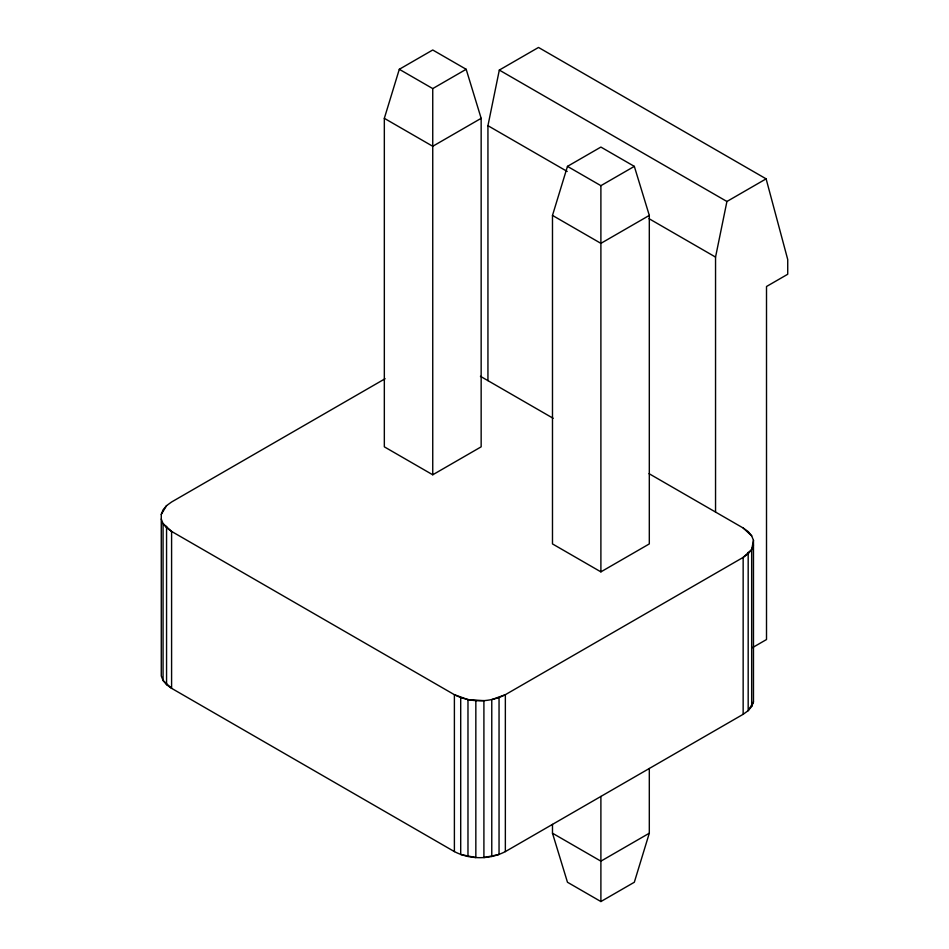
<?xml version="1.0" encoding="UTF-8"?>
<svg xmlns="http://www.w3.org/2000/svg" width="949" height="949" viewBox="0 0 949 949"><rect width="100%" height="100%" fill="white"/><g stroke="black" fill="none" stroke-linecap="round" stroke-linejoin="round"><path stroke-width="1.42" d="M385.092 378.734L171.591 501.997L166.561 505.639L163.062 509.838L161.271 514.382L161.271 675.949L163.062 680.48L166.561 684.68L171.591 688.322L454.393 851.597C470.028 859.711 489.72 859.711 505.354 851.597L743.15 714.312L748.18 710.671L751.679 706.471L751.679 549.566L753.47 540.372L751.679 535.829L748.18 531.63L743.15 527.988L649.057 473.67M487.94 380.644L487.94 125.683L499.316 70.072L538.51 47.45L766.116 178.851L787.729 259.54L787.729 274.249L766.507 286.503L766.507 639.543L752.486 647.633M715.546 512.057L715.546 257.084L726.922 201.485L766.116 178.851M384.333 118.328L399.304 69.289L432.744 49.989L466.173 69.289L481.155 118.328L481.155 446.837L432.744 474.785L384.333 446.837L384.333 118.328L432.744 146.276L481.155 118.328M552.484 215.411L567.466 166.372L600.895 147.071L634.323 166.372L649.306 215.411L649.306 543.919L600.895 571.867L552.484 543.919L552.484 215.411L600.895 243.359L649.306 215.411M649.306 768.488L649.306 833.21L634.323 882.25L600.895 901.55L567.466 882.25L552.484 833.21L552.484 824.384M161.271 519.044L163.062 523.587L166.561 527.774L171.591 531.416L454.393 694.692C470.028 702.806 489.72 702.806 505.354 694.692L743.15 557.407L748.18 553.765L751.679 549.566L753.47 545.023M751.679 706.471L753.47 701.928L753.47 540.372M161.271 514.382L166.561 505.639M753.47 701.928L748.18 710.671L748.18 552.354M751.679 549.566L743.15 557.407L743.15 714.312M399.304 69.289L432.744 88.589L466.173 69.289M567.466 166.372L600.895 185.672L634.323 166.372M649.306 833.21L600.895 861.158L552.484 833.21M454.393 851.597L454.393 694.692L467.976 699.627L483.907 700.659L483.907 857.564L499.044 854.503L499.044 697.598M499.316 70.072L726.922 201.485M487.94 125.683L567.217 171.449M649.057 218.697L715.546 257.084M480.419 376.302L553.16 418.295M743.15 527.988L751.679 535.829M600.895 185.672L600.895 571.867M600.895 796.436L600.895 901.55M505.354 851.597L505.354 694.692L491.772 699.627L491.772 856.52M475.84 700.659L475.84 857.564L460.704 854.503L460.704 697.598M467.976 699.627L467.976 856.52M432.744 88.589L432.744 474.785M166.561 526.363L166.561 684.68M171.591 531.416L163.062 523.587L163.062 680.48L171.591 688.322L171.591 531.416"/></g></svg>
